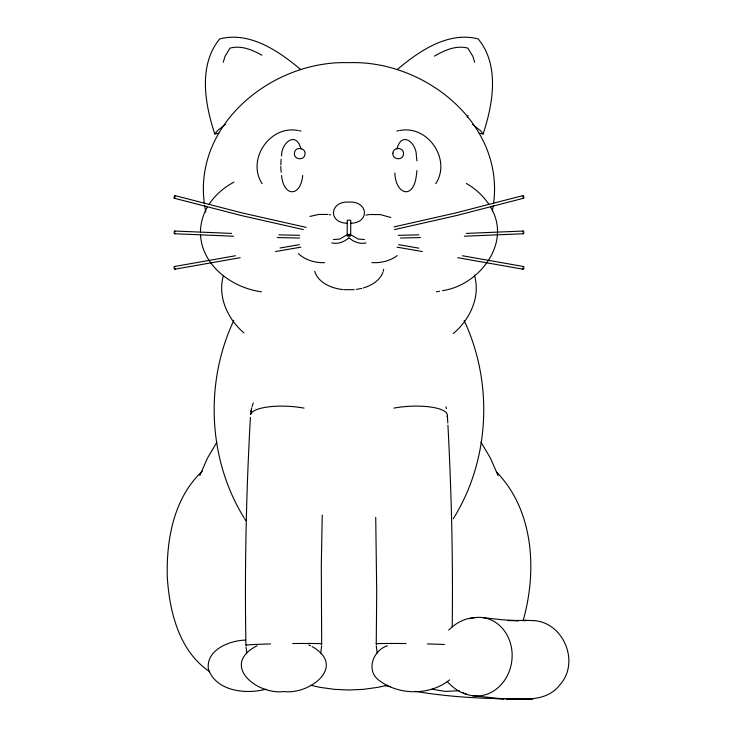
<?xml version="1.0" encoding="UTF-8"?>
<svg xmlns="http://www.w3.org/2000/svg" width="736" height="736" viewBox="0 0 736 736"><rect width="100%" height="100%" fill="white"/><g stroke="black" fill="none" stroke-linecap="round" stroke-linejoin="round"><path stroke-width="1.1" d="M376.243 643.936L376.712 592.434L375.728 517.38M452.226 626.888C453.091 559.636 451.481 492.366 447.93 425.206M218.794 133.17L214.802 134.016L217.313 130.796L225.409 124.393M280.784 164.928L281.124 159.243M322.23 515.09L321.301 565.736L321.669 643.936M200.459 232.392C200.45 223.615 202.924 214.912 207.248 207.294M250.396 417.432C246.174 493.267 244.545 569.259 245.934 645.205M321.66 645.776L320.694 653.136M416.953 170.54L416.466 174.662M493.332 205.289L492.356 211.158M493.58 203.348C504.243 123.16 424.24 59.929 348.956 62.68C273.663 59.929 193.66 123.16 204.323 203.348M250.645 414.331L251.224 410.32M383.668 269.284L383.226 271.382M281.566 155.958C281.235 142.766 296.277 130.401 300.95 149.003M302.698 175.481C300.684 197.165 283.581 197.165 281.566 175.481M416.346 175.481C413.568 200.045 395.637 194.773 394.846 173.015M223.247 62.266L225.014 56.387L230.018 48.144C241.206 45.126 252.255 49.818 261.85 55.2M250.912 411.571L251.767 407.689M223.321 275.945C217.378 296.994 227.958 319.212 243.901 332.902M523.029 620.945C537.243 571.605 534.023 510.168 496.294 471.831M252.08 406.465L253.276 402.942M479.108 133.17L483.101 134.016C492.973 104.218 499.9 65.237 478.188 38.934C448.114 31.096 418.894 51.244 397.044 69.69M199.861 475.502L207.626 457.829L216.945 442.161M467.277 117.392L467.995 115.524M396.952 149.003C401.635 130.401 416.677 142.766 416.346 155.958M382.886 272.44C379.748 280.664 371.441 285.522 363.382 287.932M233.772 320.556C204.571 382.591 207.938 459.457 244.15 517.923M435.776 183.66C451.573 159.519 427.846 124.678 399.63 130.557M347.769 236.707L350.134 234.066M453.229 518.788C489.918 460.212 493.488 382.895 464.131 320.556M208.923 204.553C215.105 195.031 223.983 187.441 233.956 182.105M350.732 235.382L347.144 235.437L347.3 220.193L350.768 220.257L350.695 235.474M448.656 630.117C455.639 623.107 465.005 617.909 475.079 617.66M202.299 471.206C173.733 497.876 166.18 539.81 167.311 577.318C169.464 611.855 179.234 651.323 209.705 671.71M453.256 333.574C469.872 319.682 480.893 296.654 474.352 275.034M449.622 679.862C430.348 695.474 399.703 695.538 379.84 680.947C365.396 671.388 372.591 650.486 387.366 645.766M348.79 237.949C344.209 241.886 337.934 244.389 331.872 242.935M346.49 235.134L339.646 239.08L333.472 239.531M397.21 255.594C390.025 261.022 380.751 263.166 371.855 262.596M434.406 56.138C444.452 50.37 456.035 44.951 467.884 48.144L472.889 56.387L474.665 62.266M257.057 645.766C220.027 664.645 256.459 695.097 283.792 691.527C309.598 694.977 347.006 666.439 312.202 646.631M309.911 216.421L318.789 214.443L327.594 214.443M522.854 195.62L455.667 212.952L393.981 226.909M523.581 198.242L456.302 215.602L394.551 229.586M265.88 689.209C246.118 694.554 216.264 691.417 208.408 669.263C205.703 649.879 229.54 640.522 245.3 640.108M387.43 685.244L377.908 687.35L363.253 689.365L348.956 690.009L334.659 689.365L320.004 687.35L310.472 685.244M442.538 290.665C479.403 285.283 512.238 242.714 490.654 207.294M361.781 288.374L356.38 289.432M396.879 131.054L398.535 130.704M436.485 291.806L439.512 291.235M366.031 242.935C359.968 244.389 353.694 241.886 349.112 237.949M365.958 215.142L368.92 214.618M174.432 266.515L235.492 255.751M174.929 269.192L240.148 257.701M280.094 247.977L299.35 244.656M275.531 251.537L300.895 247.158M524.575 620.779L526.718 620.411L507.96 620.512L518.512 620.733L502.394 619.795L482.365 617.55M459.255 690.672L445.317 691.417L432.023 689.209M364.44 239.531L358.257 239.08L351.412 235.134M369.895 214.507L380.503 214.618L390.742 217.506M350.382 223.256C370.383 223.063 368.184 200.753 348.956 202.087C329.719 200.753 327.52 223.063 347.521 223.256M354.228 289.69L343.684 289.69M523.351 233.744L464.324 236.219M523.066 231.04L466.32 233.413M526.718 620.411L523.728 620.457M418.94 234.867L398.268 235.327M420.587 237.553L400.485 238.013M324.677 262.669C315.238 262.982 305.394 260.176 298.393 253.644M532.45 620.54C563.123 621.248 580.465 661.986 559.958 684.774C547.244 701.463 525.449 699.375 506.994 698.841M472.199 695.676L502.09 698.768L532.422 698.998L523.793 698.86L525.219 698.86M299.58 238.05L277.316 237.553M504.114 698.768C474.416 698.289 444.682 696.33 415.38 691.334M299.635 235.327L278.962 234.867M525.274 620.402L533.922 620.549M495.705 698.593L503.884 698.768M507.398 698.832L511.704 698.924M506.276 698.961L509.993 699.044M513.176 699.099L516.957 699.182M233.588 236.219L174.552 233.744M231.582 233.413L174.837 231.04M298.273 130.557C270.057 124.678 246.33 159.519 262.126 183.66M342.608 289.598C331.467 288.199 318.467 282.964 314.686 271.382M329.075 214.627L330.556 214.866M398.562 244.656L418.821 248.152M397.017 247.158L422.381 251.537M462.42 255.751L523.452 266.506M457.755 257.701L522.946 269.183M261.427 291.806C232.429 287.868 202.418 266.248 200.532 235.097M385.232 685.602L390.549 686.706M299.368 130.704L301.024 131.054M306.158 227.378L242.245 212.952L175.067 195.62M303.361 229.586L241.601 215.602L174.34 198.251M467.388 694.536C459.356 692.539 452.704 687.534 447.221 681.508M308.807 644.957L310.537 645.766M347.769 234.066L350.115 236.67M466.348 183.43C475.318 188.683 483.304 195.794 488.989 204.553M472.494 124.393L480.59 130.796L483.101 134.016M300.858 69.69C279.018 51.244 249.789 31.096 219.714 38.934C198.002 65.237 204.93 104.218 214.802 134.016M480.958 442.161L490.286 457.829L498.051 475.502M244.674 518.788L245.962 520.674M445.97 406.806L446.448 408.719M377.209 653.136L376.243 645.776M246.772 652.565L245.999 647.045M205.73 212.143L204.58 205.289M416.466 156.777L416.953 160.89M281.124 172.196L280.784 166.511M447.378 415.463L447.81 423.034M469.918 618.682A39.394 34.316 -83.3 0 1 511.916 659.944A39.394 34.316 -83.3 0 1 462.475 692.456M522.956 266.772A1.362 0.662 -79.9 0 1 523.885 267.177A1.362 0.662 -79.9 0 1 523.305 269.091A1.362 0.662 -79.9 0 1 522.523 268.226M522.707 231.5A1.362 0.616 87.2 0 1 523.636 231.472A1.362 0.616 87.2 0 1 523.609 233.505A1.362 0.616 87.2 0 1 522.698 233.045M522.578 196.144A1.362 0.552 74.5 0 1 523.37 195.96A1.362 0.552 74.5 0 1 523.811 197.91A1.362 0.552 74.5 0 1 522.937 197.726M175.37 268.493A1.362 0.662 79.9 0 1 174.506 268.999A1.362 0.662 79.9 0 1 174.036 267.094A1.362 0.662 79.9 0 1 174.947 266.772M175.214 233.045A1.362 0.616 -87.2 0 1 174.294 233.505A1.362 0.616 -87.2 0 1 174.276 231.472A1.362 0.616 -87.2 0 1 175.196 231.5M175.002 197.653A1.362 0.552 -74.5 0 1 174.101 197.956A1.362 0.552 -74.5 0 1 174.524 195.978A1.362 0.552 -74.5 0 1 175.324 196.144M393.852 408.121A37.886 10.957 -3.3 0 1 432.234 407.266A37.886 10.957 -3.3 0 1 447 416.815M376.62 644.046A37.886 0.892 1 0 1 406.06 643.549M427.349 643.936A37.886 0.892 1 0 1 444.434 644.524M250.617 414.46A37.886 10.957 3.3 0 1 304.051 408.121M292.726 643.54A37.886 0.892 -1 0 1 321.282 644.046M246.302 645.306A37.886 0.892 -1 0 1 270.563 643.936M294.428 153.125C293.498 159.896 304.686 160.926 304.989 154.072C305.918 147.292 294.722 146.271 294.428 153.125M392.914 153.125C391.984 159.896 403.181 160.926 403.484 154.072C404.414 147.292 393.217 146.271 392.914 153.125"/></g></svg>
